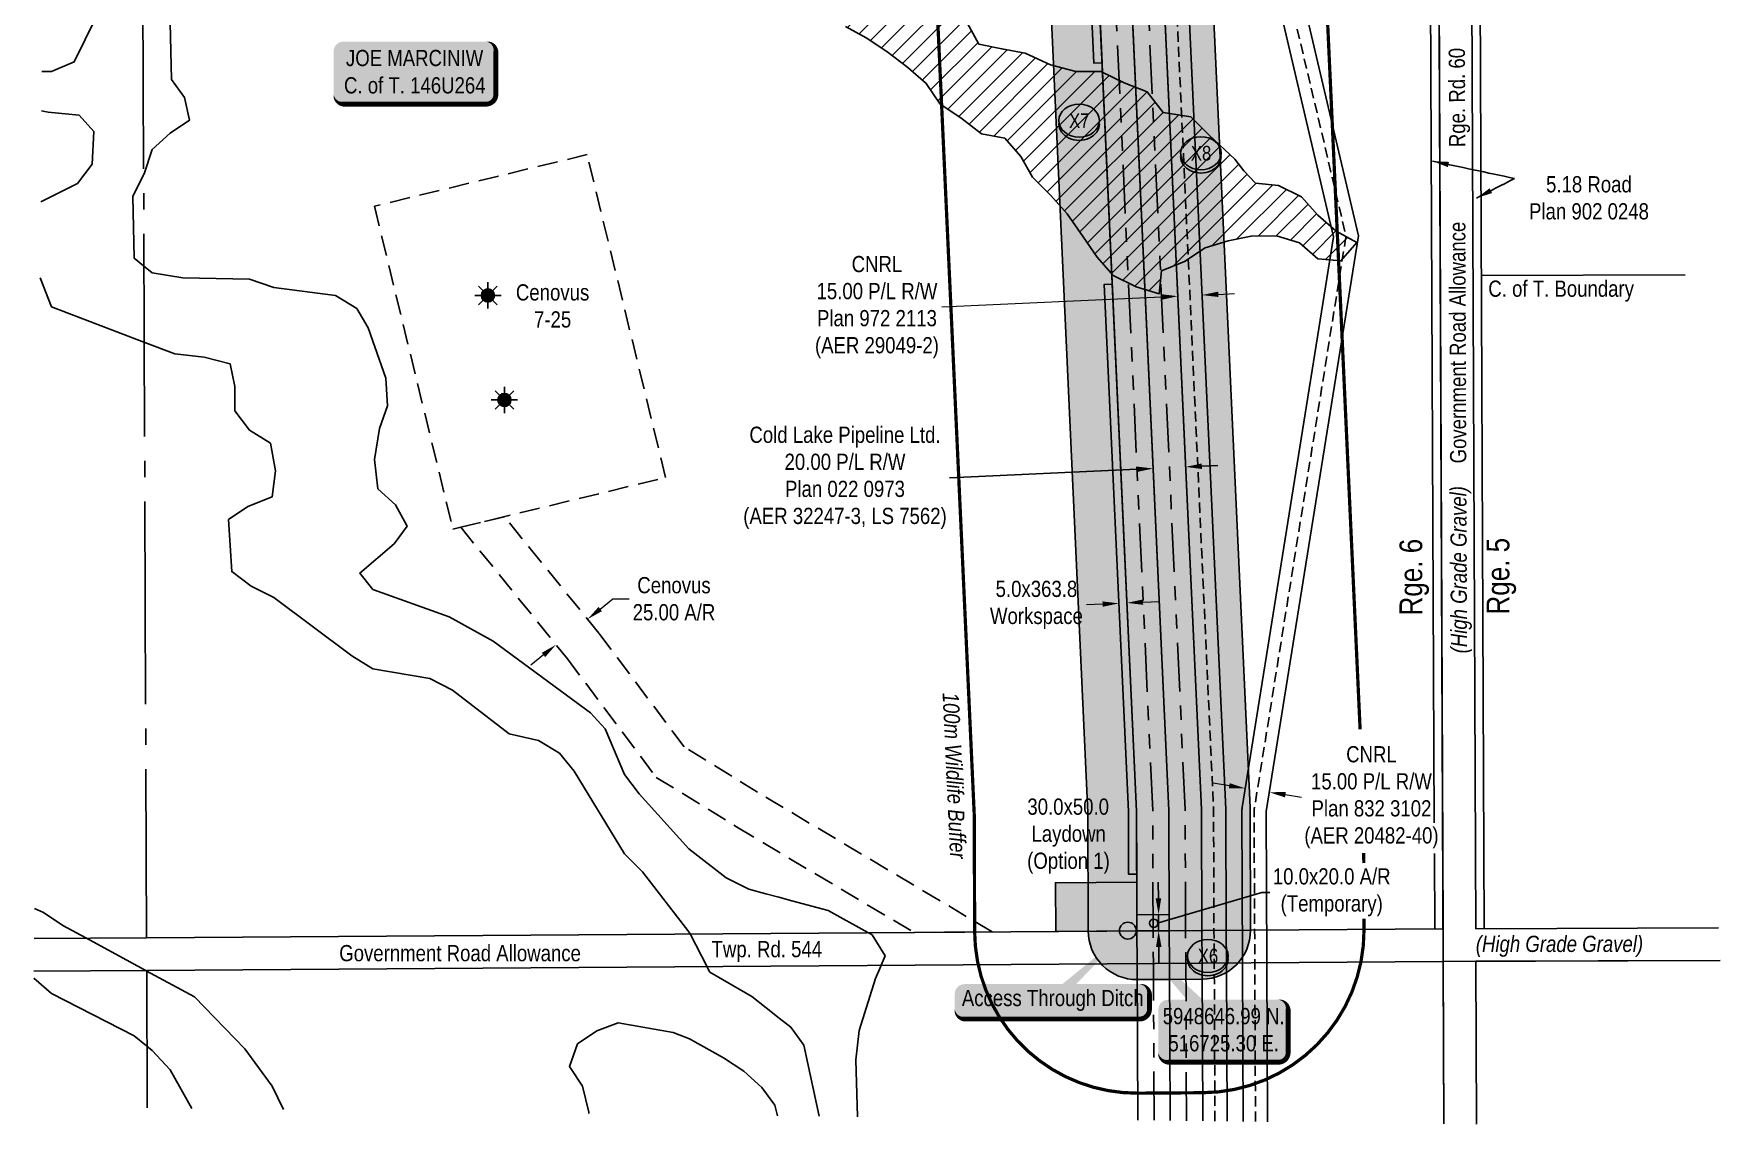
# Model space of a CAD drawing. Extents: x 515083 to 518242, y 5948527 to 5951111.
# Drawn here: x 516051 to 517090, y 5948527 to 5949199 of the extents above; entities that cross this region are included whole.
import ezdxf
from ezdxf.enums import TextEntityAlignment as Align

# ---------------------------------------------------------------- set-up
doc = ezdxf.new("R2010")
doc.units = 0
doc.header["$LTSCALE"] = 5
doc.header["$PDSIZE"] = 0.5
for name, pattern in [('foc-ACCESSROAD', [3.75, 2.5, -1.25]), ('foc-DRILLPATH', [14.75, 6, -1.75, 1.75, -1.75, 1.75, -1.75]), ('foc-QUARTERLINE', [33, 25, -3, 2, -3]), ('foc-TIELINE', [1.875, 1.25, -0.625]), ('PHANTOM', [63.5, 31.75, -6.35, 6.35, -6.35, 6.35, -6.35]), ('UG_PIPE', [1.875, 1.25, -0.625])]:
    doc.linetypes.add(name, pattern=pattern)
doc.layers.get('Defpoints').update_dxf_attribs({"color": 9})
for name, color, linetype in [('AS-OWNER', 7, 'Continuous'), ('AS-PIPE-UG', 44, 'UG_PIPE'), ('AS-TELUS', 224, 'foc-TEL'), ('BF_Hydro_Polygon', 7, 'Continuous'), ('C-RW', 13, 'Continuous'), ('D-TXT', 6, 'Continuous'), ('DETAIL-T', 7, 'Continuous'), ('F-AR', 190, 'foc-ACCESSROAD'), ('F-RW', 190, 'Continuous'), ('F-WS', 190, 'foc-ACCESSROAD'), ('F-WS-S', 190, 'Continuous'), ('L-ROAD-T', 7, 'Continuous'), ('L-SEC', 7, 'Continuous'), ('L-SECQ', 8, 'foc-QUARTERLINE'), ('L-TITLEDB', 4, 'Continuous'), ('L-TITLEDB-T', 4, 'Continuous'), ('oil_and_gas_wells_pt', 7, 'Continuous'), ('P-BUFFER-H 30m', 51, 'Continuous'), ('P-BUFFER-YELLOW', 50, 'foc-TIELINE'), ('P-BUFFER-YELLOW-T', 50, 'Continuous'), ('P-CROSSINGS', 250, 'Continuous'), ('P-PDRILLPATH', 12, 'foc-DRILLPATH'), ('P-PROPOSED', 10, 'Continuous'), ('P-PROPOSED-T', 10, 'Continuous'), ('P-TEMP-BLUE', 146, 'Continuous'), ('P-TEMP-BLUE-T', 146, 'Continuous'), ('P-TEMP-H', 41, 'Continuous'), ('P-TEMP_LOG DECK', 46, 'Continuous'), ('P-TEMP_WORKSPACE', 46, 'Continuous'), ('T-WATER', 160, 'Continuous'), ('WETLAND', 143, 'Continuous'), ('WETLAND - OPEN WATER', 140, 'PHANTOM')]:
    doc.layers.add(name, color=color, linetype=linetype)
for name, color, linetype, lineweight in [('F-AR-T', 190, 'Continuous', 9), ('F-RW-T', 190, 'Continuous', 9), ('F-WS-T', 190, 'Continuous', 9), ('P-TEMP-T', 46, 'Continuous', 18), ('T-TEXT', 48, 'Continuous', 18)]:
    doc.layers.add(name, color=color, linetype=linetype, lineweight=lineweight)
for name, color, linetype, true_color in [('P-REPAIR-TEAL-H', 7, 'Continuous', 0xb8f9d7), ('P-REPAIR-YELLOW-H', 7, 'Continuous', 0xeff1c0), ('P-TEMP-BLUE-H', 7, 'Continuous', 0x99e6ff)]:
    doc.layers.add(name, color=color, linetype=linetype, true_color=true_color)
doc.styles.add('175L', font='ARIALN.TTF', dxfattribs={"height": 20})
doc.styles.add('80', font='ARIALN.TTF', dxfattribs={"height": 10})
doc.styles.add('80CG', font='ARIALN.TTF', dxfattribs={"height": 10})
doc.styles.add('80L', font='ARIALN.TTF', dxfattribs={"height": 10})
doc.styles.add('80LS', font='ARIALNI.TTF', dxfattribs={"height": 10})
doc.styles.add('Crossing', font='ARIALN.TTF', dxfattribs={"height": 10})
doc.styles.add('foc-LtypeFont', font='ARIALN.TTF', dxfattribs={"height": 7.35})
doc.linetypes.add('foc-TEL', pattern='A,2,-1,["T",foc-LtypeFont,S=0.2,R=0,X=-0.425,Y=-0.75],-1.24,8', length=12.24)
doc.dimstyles.new('Compass 5 000', dxfattribs={"dimscale": 5, "dimtxt": 9, "dimasz": 2, "dimexe": 0.2, "dimexo": 0.0625, "dimgap": 0.5, "dimtad": 0, "dimtih": 1, "dimtoh": 1, "dimzin": 0, "dimdsep": 46, "dimtxsty": '80CG', "dimcen": 0.1, "dimse1": 1, "dimse2": 1, "dimclrd": 256, "dimclrt": 256, "dimaunit": 1, "dimadec": 4, "dimazin": 0, "dimtfac": 0.06, "dimtofl": 0, "dimtmove": 0, "dimatfit": 1, "dimfxl": 0.2, "dimtolj": 1, "dimtzin": 0, "dimlwd": -1, "dimarcsym": 0})

# ---------------------------------------------------------------- blocks, each defined once
blk = doc.blocks.new('GAS')
h = blk.add_hatch(color=255)
h.dxf.hatch_style = 1
edge = h.paths.add_edge_path()
edge.add_arc((0, 0), 0.9, 0, 360)
for p, q in [((-0.81, 0), (-1.62, 0)), ((-0.57, 0.57), (-1.14, 1.14)), ((0, 0.81), (0, 1.62)), ((0.57, 0.57), (1.14, 1.14)), ((1.62, 0), (0.81, 0)), ((-0.57, -0.57), (-1.14, -1.14)), ((0, -0.81), (0, -1.62)), ((1.14, -1.14), (0.57, -0.57))]:
    blk.add_line(p, q)
blk.add_circle((0, 0), 0.8)
blk = doc.blocks.new('*D24')
at = {"layer": 'Defpoints', "color": 0, "transparency": 16777216}
for p in [(516730.1, 5949166.6), (516750, 5949167.5), (516740.9, 5948931.4)]:
    blk.add_point(p, dxfattribs=at)
at = {"layer": 'P-PROPOSED-T', "color": 240, "transparency": 16777216}
for p, q in [((516730.9, 5948931), (516615.4, 5948925.7)), ((516770.8, 5948932.8), (516780.8, 5948933.3))]:
    blk.add_line(p, q, dxfattribs=at)
for points in [[(516730.8, 5948932.6), (516731, 5948929.3), (516740.9, 5948931.4)], [(516770.8, 5948934.5), (516770.9, 5948931.1), (516760.9, 5948932.4)]]:
    blk.add_solid(points, dxfattribs=at)
at = {"layer": 'P-PROPOSED-T', "transparency": 16777216, "insert": (516550.9, 5948925.7), "char_height": 10, "attachment_point": 5, "style": '80CG'}
blk.add_mtext('\\A1;Cold Lake Pipeline Ltd.\\P20.00 P/L R/W\\PPlan 022 0973\\P(AER 32247-3, LS 7562)', dxfattribs=at)
blk = doc.blocks.new('*D25')
at = {"layer": 'Defpoints', "color": 0, "transparency": 16777216}
for p in [(516746.5, 5949244.9), (516761.5, 5949245.6), (516771, 5949038.3)]:
    blk.add_point(p, dxfattribs=at)
at = {"layer": 'F-RW-T', "transparency": 16777216}
for p, q in [((516746, 5949037.1), (516610.6, 5949030.9)), ((516781, 5949038.7), (516791, 5949039.2))]:
    blk.add_line(p, q, dxfattribs=at)
for points in [[(516746, 5949038.8), (516746.1, 5949035.4), (516756, 5949037.6)], [(516780.9, 5949040.4), (516781.1, 5949037.1), (516771, 5949038.3)]]:
    blk.add_solid(points, dxfattribs=at)
at = {"layer": 'F-RW-T', "transparency": 16777216, "insert": (516570.6, 5949030.9), "char_height": 10, "attachment_point": 5, "style": '80CG'}
blk.add_mtext('\\A1;CNRL\\P15.00 P/L R/W\\PPlan 972 2113\\P(AER 29049-2)', dxfattribs=at)
blk = doc.blocks.new('*U26')
h = blk.add_hatch(color=59)
edge = h.paths.add_edge_path()
edge.add_line((-44, -20), (44, -20))
edge.add_arc((44, -14), 6, 270, 360)
edge.add_line((50, -14), (50, 12.5))
edge.add_arc((44, 12.5), 6, 0, 90)
edge.add_line((44, 18.5), (-44, 18.5))
edge.add_arc((-44, 12.5), 6, 90, 180)
edge.add_line((-50, 12.5), (-50, -14))
edge.add_arc((-44, -14), 6, 180, 270)
at = {"color": 1, "flags": 128}
blk.add_lwpolyline([(-44, -20, 3, 3, 0), (44, -20, 3, 3, 0.414214), (50, -14, 3, 3, 0), (50, 12.5, 3, 0, 0.414214), (44, 18.5, 0, 0, 0), (-44, 18.5, 0, 0, 0.414214), (-50, 12.5, 0, 0, 0), (-50, -14, 0, 3, 0.414214)], format="xyseb", close=True, dxfattribs=at)
blk.add_lwpolyline([(-48.4, -11.4, 0, 7.5, 0), (0, 0, 0, 0, 0)], format="xyseb", dxfattribs=at)
at = {"color": 1, "style": '80'}
blk.add_attdef('ENTER_TEXT_001', (-36, -5), '', height=10, dxfattribs=at)
blk = doc.blocks.new('*D27')
at = {"layer": 'Defpoints', "color": 0, "transparency": 16777216}
for p in [(516392.2, 5948838.5), (516398.6, 5948830.7), (516379.2, 5948815)]:
    blk.add_point(p, dxfattribs=at)
at = {"layer": 'F-AR-T', "transparency": 16777216}
for p, q in [((516400, 5948844.8), (516407.8, 5948851.1)), ((516407.8, 5948851.1), (516417.8, 5948851.1)), ((516365.1, 5948816.5), (516357.3, 5948810.2))]:
    blk.add_line(p, q, dxfattribs=at)
for points in [[(516399, 5948846.1), (516401.1, 5948843.5), (516392.2, 5948838.5)], [(516364, 5948817.8), (516366.1, 5948815.2), (516372.8, 5948822.8)]]:
    blk.add_solid(points, dxfattribs=at)
at = {"layer": 'F-AR-T', "transparency": 16777216, "insert": (516445.5, 5948851.1), "char_height": 10, "attachment_point": 5, "style": '80CG'}
blk.add_mtext('\\A1;Cenovus\\P25.00 A/R', dxfattribs=at)
blk = doc.blocks.new('xing2')
h = blk.add_hatch(color=50)
h.dxf.hatch_style = 1
edge = h.paths.add_edge_path()
edge.add_ellipse((0, 0), major_axis=(-12.5, 0), ratio=0.816297, start_angle=0, end_angle=360)
h = blk.add_hatch(color=250)
h.dxf.hatch_style = 1
edge = h.paths.add_edge_path()
edge.add_ellipse((0, -2), major_axis=(-12.5, 0), ratio=0.816297, start_angle=0, end_angle=180)
edge.add_line((12.5, -2), (12.5, 0))
edge.add_ellipse((0, 0), major_axis=(-12.5, 0), ratio=0.816297, start_angle=0, end_angle=180, ccw=False)
edge.add_line((-12.5, 0), (-12.5, -2))
at = {"color": 250}
blk.add_ellipse((0, 0), major_axis=(-12.5, 0), ratio=0.816297, dxfattribs=at)
blk.add_ellipse((0, -2), major_axis=(-12.5, 0), ratio=0.816297, start_param=0, end_param=3.141593, dxfattribs=at)
at = {"color": 250, "style": 'Crossing'}
blk.add_attdef('CROSSING', text='', height=9, dxfattribs=at).set_placement((0.1, 0), align=Align.MIDDLE_CENTER)
at = {"color": 250, "style": 'Crossing', "flags": 1}
for tag, p in [('OWNER', (0.1, -12.5)), ('DESCRIPTION', (0.1, -25.8)), ('LOCATION', (0.1, -39.3)), ('DWG_REF', (0.1, -52.8))]:
    blk.add_attdef(tag, text='', height=9, dxfattribs=at).set_placement(p, align=Align.MIDDLE_CENTER)
blk = doc.blocks.new('*U31')
h = blk.add_hatch(color=254)
edge = h.paths.add_edge_path()
edge.add_line((-34, -20), (34, -20))
edge.add_arc((34, -14), 6, 270, 360)
edge.add_line((40, -14), (40, 12.5))
edge.add_arc((34, 12.5), 6, 0, 90)
edge.add_line((34, 18.5), (-34, 18.5))
edge.add_arc((-34, 12.5), 6, 90, 180)
edge.add_line((-40, 12.5), (-40, -14))
edge.add_arc((-34, -14), 6, 180, 270)
at = {"color": 1, "flags": 128}
blk.add_lwpolyline([(-58.8, 61.1, 0, 10, 0), (0, 0, 5, 5, 0)], format="xyseb", dxfattribs=at)
blk.add_lwpolyline([(-34, -20, 3, 3, 0), (34, -20, 3, 3, 0.414214), (40, -14, 3, 3, 0), (40, 12.5, 3, 0, 0.414214), (34, 18.5, 0, 0, 0), (-34, 18.5, 0, 0, 0.414214), (-40, 12.5, 0, 0, 0), (-40, -14, 0, 3, 0.414214)], format="xyseb", close=True, dxfattribs=at)
at = {"color": 1, "style": '80'}
blk.add_attdef('ENTER_TEXT_001', (-36, -5), '', height=10, dxfattribs=at)
blk = doc.blocks.new('*U30')
h = blk.add_hatch(color=255)
edge = h.paths.add_edge_path()
edge.add_line((-54, -11.5), (54, -11.5))
edge.add_arc((54, -5.5), 6, 270, 360)
edge.add_line((60, -5.5), (60, 4))
edge.add_arc((54, 4), 6, 0, 90)
edge.add_line((54, 10), (-54, 10))
edge.add_arc((-54, 4), 6, 90, 180)
edge.add_line((-60, 4), (-60, -5.5))
edge.add_arc((-54, -5.5), 6, 180, 270)
at = {"color": 1, "flags": 128}
for points in [[(46.6, 43, 0, 7.5, 0), (0, 0, 0, 0, 0)], [(13.2, -7, 0, 7.5, 0), (0, 0, 0, 0, 0)]]:
    blk.add_lwpolyline(points, format="xyseb", dxfattribs=at)
blk.add_lwpolyline([(-54, -11.5, 3, 3, 0), (54, -11.5, 3, 3, 0.414214), (60, -5.5, 3, 3, 0), (60, 4, 3, 0, 0.414214), (54, 10, 0, 0, 0), (-54, 10, 0, 0, 0.414214), (-60, 4, 0, 0, 0), (-60, -5.5, 0, 3, 0.414214)], format="xyseb", close=True, dxfattribs=at)
at = {"color": 1, "style": '80'}
blk.add_attdef('ENTER_TEXT_001', (-26.8, -4.9), '', height=10, dxfattribs=at)
blk = doc.blocks.new('*D32')
at = {"layer": 'Defpoints', "color": 0, "transparency": 16777216}
for p in [(516818, 5948861.2), (516832.8, 5948858.9), (516812.4, 5948731.9)]:
    blk.add_point(p, dxfattribs=at)
at = {"layer": 'F-RW-T', "transparency": 16777216}
for p, q in [((516787.8, 5948735.9), (516777.9, 5948737.5)), ((516822.3, 5948730.4), (516832.2, 5948728.8))]:
    blk.add_line(p, q, dxfattribs=at)
for points in [[(516788, 5948737.5), (516787.5, 5948734.3), (516797.6, 5948734.3)], [(516822.6, 5948732), (516822.1, 5948728.7), (516812.4, 5948731.9)]]:
    blk.add_solid(points, dxfattribs=at)
at = {"layer": 'F-RW-T', "transparency": 16777216, "insert": (516875.4, 5948728.8), "char_height": 10, "attachment_point": 5, "style": '80CG'}
blk.add_mtext('\\A1;CNRL\\P15.00 P/L R/W^JPlan 832 3102\\P(AER 20482-40)', dxfattribs=at)
blk = doc.blocks.new('*D40')
at = {"layer": 'Defpoints', "color": 0, "transparency": 16777216}
for p in [(516715.9, 5948930), (516720.9, 5948930.2), (516724.7, 5948848.6)]:
    blk.add_point(p, dxfattribs=at)
at = {"layer": 'P-TEMP-T', "transparency": 16777216}
for p, q in [((516709.7, 5948847.9), (516699.7, 5948847.4)), ((516734.7, 5948849), (516744.6, 5948849.5))]:
    blk.add_line(p, q, dxfattribs=at)
for points in [[(516709.6, 5948849.5), (516709.8, 5948846.2), (516719.7, 5948848.3)], [(516734.6, 5948850.7), (516734.7, 5948847.4), (516724.7, 5948848.6)]]:
    blk.add_solid(points, dxfattribs=at)
at = {"layer": 'P-TEMP-T', "transparency": 16777216, "insert": (516668.9, 5948847.4), "char_height": 10, "attachment_point": 5, "style": '80CG'}
blk.add_mtext('\\A1;5.0x363.8\\PWorkspace', dxfattribs=at)
blk = doc.blocks.new('*D41')
at = {"layer": 'Defpoints', "color": 0, "transparency": 16777216}
for p in [(516742.6, 5948656.5), (516744.2, 5948656.5), (516742.7, 5948646.5)]:
    blk.add_point(p, dxfattribs=at)
at = {"layer": 'P-TEMP-BLUE-T', "transparency": 16777216}
for p, q in [((516744.1, 5948666.5), (516744, 5948676.5)), ((516744.2, 5948651.5), (516807.8, 5948670.2)), ((516807.8, 5948670.2), (516812.8, 5948670.2)), ((516744.2, 5948646.5), (516744.2, 5948656.5)), ((516744.3, 5948636.5), (516744.4, 5948626.5))]:
    blk.add_line(p, q, dxfattribs=at)
for points in [[(516745.8, 5948666.5), (516742.4, 5948666.5), (516744.2, 5948656.5)], [(516746, 5948636.5), (516742.6, 5948636.5), (516744.2, 5948646.5)]]:
    blk.add_solid(points, dxfattribs=at)
at = {"layer": 'P-TEMP-BLUE-T', "transparency": 16777216, "insert": (516850.9, 5948670.2), "char_height": 10, "attachment_point": 5, "style": '80CG'}
blk.add_mtext('\\A1;10.0x20.0 A/R\\P(Temporary)', dxfattribs=at)

msp = doc.modelspace()

# ---------------------------------------------------------------- hatches: boundary and pattern name
at = {"layer": 'P-BUFFER-H 30m'}
h = msp.add_hatch(color=256, dxfattribs=at)
h.dxf.hatch_style = 1
h.paths.add_polyline_path([(516766.975, 5949452.492, 0.40308803), (516736.772, 5949481.113), (516716.758, 5949480.957), (516696.744, 5949480.801, 0.4254272), (516667.011, 5949449.423), (516700.575, 5948719.468), (516700.81, 5948646.331, 0.4153035), (516731.018, 5948616.429), (516751.018, 5948616.568), (516771.017, 5948616.706, 0.41312348), (516800.809, 5948646.802), (516800.569, 5948721.285, 0.01068318), (516800.538, 5948722.567)])
h.paths.add_polyline_path([(516770.569, 5948721.189), (516770.809, 5948646.706), (516750.81, 5948646.567), (516730.81, 5948646.428), (516730.572, 5948720.205), (516696.979, 5949450.801), (516716.993, 5949450.958), (516737.007, 5949451.114)], flags=16)
at = {"layer": 'P-REPAIR-TEAL-H'}
h = msp.add_hatch(color=256, dxfattribs=at)
h.dxf.hatch_style = 1
h.paths.add_polyline_path([(516750.81, 5948646.567), (516750.571, 5948720.697), (516716.993, 5949450.958), (516737.007, 5949451.114), (516770.569, 5948721.189), (516770.809, 5948646.706)])
at = {"layer": 'P-REPAIR-YELLOW-H'}
h = msp.add_hatch(color=256, dxfattribs=at)
h.dxf.hatch_style = 1
h.paths.add_polyline_path([(516730.81, 5948646.428), (516730.572, 5948720.205), (516696.979, 5949450.801), (516716.993, 5949450.958), (516750.571, 5948720.697), (516750.81, 5948646.567)])
at = {"layer": 'P-TEMP-BLUE-H'}
h = msp.add_hatch(color=256, dxfattribs=at)
h.dxf.hatch_style = 1
h.paths.add_polyline_path([(516750.81, 5948646.567), (516750.777, 5948656.567), (516730.778, 5948656.428), (516730.81, 5948646.428)])
at = {"layer": 'P-TEMP-H'}
h = msp.add_hatch(color=256, dxfattribs=at)
h.dxf.hatch_style = 1
h.paths.add_polyline_path([(516696.979, 5949450.801), (516697.075, 5949448.71), (516709.367, 5949181.369), (516704.373, 5949181.14), (516692.08, 5949448.48), (516691.975, 5949450.762)])
h.paths.add_polyline_path([(516730.697, 5948681.428), (516730.572, 5948720.205), (516715.637, 5949045.013), (516710.643, 5949044.783), (516725.573, 5948720.082), (516725.697, 5948681.397)])
h = msp.add_hatch(color=256, dxfattribs=at)
h.dxf.hatch_style = 1
h.paths.add_polyline_path([(516730.809, 5948646.67), (516730.713, 5948676.428), (516680.626, 5948676.119), (516680.811, 5948646.119), (516730.81, 5948646.428)])
at = {"layer": 'WETLAND - OPEN WATER', "transparency": 33554495}
h = msp.add_hatch(dxfattribs=at)
h.set_pattern_fill('ANSI31', color=256, scale=2.5)
h.paths.add_polyline_path([(516145.934, 5949567.344), (516160.134, 5949560.322), (516177.144, 5949560.381), (516191.339, 5949554.773), (516205.529, 5949550.579), (516219.724, 5949544.972), (516232.506, 5949537.945), (516248.109, 5949535.171), (516262.294, 5949532.391), (516279.334, 5949523.965), (516294.932, 5949522.605), (516309.112, 5949521.24), (516323.297, 5949518.461), (516338.91, 5949512.859), (516353.11, 5949505.837), (516365.902, 5949495.982), (516378.69, 5949487.542), (516392.885, 5949481.934), (516405.683, 5949470.665), (516421.291, 5949466.477), (516428.428, 5949452.36), (516442.638, 5949442.51), (516449.776, 5949428.393), (516459.743, 5949415.7), (516472.526, 5949408.674), (516486.737, 5949398.824), (516498.112, 5949388.964), (516503.832, 5949374.842), (516513.8, 5949362.149), (516523.763, 5949350.87), (516535.144, 5949339.596), (516542.282, 5949325.479), (516550.837, 5949311.366), (516557.97, 5949298.663), (516565.108, 5949284.545), (516570.828, 5949270.423), (516586.422, 5949270.478), (516599.206, 5949263.452), (516606.339, 5949250.749), (516617.73, 5949236.646), (516623.451, 5949222.524), (516624.918, 5949208.386), (516633.479, 5949192.859), (516647.666, 5949190.081), (516661.852, 5949187.303), (516677.472, 5949180.287), (516693.081, 5949176.099), (516708.675, 5949176.155), (516722.877, 5949169.134), (516737.073, 5949163.527), (516747.042, 5949150.834), (516764.064, 5949148.066), (516775.41, 5949136.792), (516791.093, 5949121.998), (516796.789, 5949114.947), (516803.905, 5949107.194), (516818.087, 5949105.83), (516832.289, 5949098.81), (516842.254, 5949087.531), (516853.63, 5949077.671), (516866.415, 5949070.646), (516856.532, 5949059.295), (516842.35, 5949060.659), (516831.044, 5949070.518), (516816.781, 5949074.71), (516801.186, 5949074.654), (516787.02, 5949071.775), (516772.858, 5949067.481), (516760.129, 5949058.95), (516745.973, 5949053.242), (516744.605, 5949039.093), (516730.414, 5949043.286), (516716.211, 5949050.307), (516706.318, 5949061.586), (516697.767, 5949074.285), (516687.793, 5949088.393), (516677.829, 5949099.672), (516666.447, 5949110.946), (516659.314, 5949123.65), (516649.35, 5949134.929), (516635.092, 5949137.707), (516622.299, 5949147.561), (516609.51, 5949156.002), (516601.03, 5949168.701), (516589.582, 5949178.56), (516576.789, 5949188.415), (516564, 5949196.856), (516551.216, 5949203.882), (516538.422, 5949213.737), (516525.69, 5949226.421), (516512.82, 5949237.69), (516502.928, 5949248.969), (516492.955, 5949263.077), (516482.987, 5949275.77), (516471.606, 5949287.045), (516458.742, 5949296.899), (516444.541, 5949303.921), (516431.758, 5949310.947), (516418.975, 5949317.974), (516406.187, 5949326.415), (516392.001, 5949329.194), (516377.81, 5949333.387), (516365.022, 5949341.828), (516353.713, 5949353.103), (516342.328, 5949365.791), (516329.459, 5949377.06), (516318.084, 5949386.92), (516309.605, 5949399.619), (516299.638, 5949412.313), (516289.671, 5949425.006), (516282.539, 5949437.709), (516269.686, 5949444.736), (516254.083, 5949447.51), (516242.703, 5949458.785), (516227.11, 5949458.731), (516212.915, 5949464.338), (516195.865, 5949475.593), (516181.655, 5949485.444), (516171.693, 5949496.723), (516156.066, 5949506.569), (516147.517, 5949519.267), (516133.327, 5949523.461), (516121.948, 5949534.735), (516117.647, 5949548.863)])

# ---------------------------------------------------------------- linework, layer by layer
at = {"layer": 'AS-PIPE-UG', "flags": 128}
for points in [[(516803.906, 5948528.94), (516803.494, 5948626.856), (516803.05, 5948720.074, -0.04092217), (516803.144, 5948721.296), (516859.489, 5949073.053, 0.09772524), (516859.385, 5949075.955), (516771.549, 5949449.692), (516769.407, 5949458.804, -0.06034723), (516769.208, 5949460.597), (516770.397, 5949576.93)], [(516778.902, 5948529.247), (516778.496, 5948626.648, 0.00128152), (516778.495, 5948626.686), (516778.309, 5948646.777, -0.00152012), (516778.308, 5948646.822), (516778.069, 5948721.213, 0.01068417), (516778.061, 5948721.533), (516744.525, 5949450.892), (516742.004, 5949505.929)]]:
    msp.add_lwpolyline(points, format="xyb", dxfattribs=at)
at = {"layer": 'AS-TELUS', "flags": 128}
for points in [[(516915.981, 5949490.242), (516920.076, 5948527.517)], [(516919.687, 5948627.621), (517090.392, 5948628.206)]]:
    msp.add_lwpolyline(points, dxfattribs=at)
at = {"layer": 'BF_Hydro_Polygon'}
for points in [[(516055.174, 5949095.716), (516077.832, 5949107.046), (516086.838, 5949119.052), (516087.838, 5949139.061), (516078.833, 5949149.067), (516059.822, 5949151.068), (516055.679, 5949151.835)], [(516535.038, 5948532.235), (516525.591, 5948576.031), (516517.586, 5948587.037), (516510.386, 5948592.739), (516502.383, 5948599.074), (516493.573, 5948606.047), (516467.559, 5948621.054), (516465.98, 5948624.123), (516465.703, 5948624.662), (516455.651, 5948644.193), (516455.381, 5948644.718), (516454.751, 5948645.942), (516426.034, 5948682.835), (516415.028, 5948693.841), (516384.009, 5948744.866), (516375.005, 5948755.871), (516361.997, 5948763.876), (516343.986, 5948767.878), (516308.967, 5948794.891), (516294.958, 5948801.894), (516259.939, 5948807.896), (516246.931, 5948815.9), (516198.903, 5948851.918), (516184.895, 5948858.922), (516172.888, 5948867.926), (516170.887, 5948899.942), (516182.894, 5948907.946), (516197.902, 5948913.949), (516199.903, 5948929.957), (516196.901, 5948946.966), (516183.894, 5948954.97), (516174.888, 5948966.976), (516174.889, 5948981.983), (516171.887, 5948995.99), (516155.878, 5948999.993), (516137.867, 5949001.993), (516118.711, 5949009.301), (516061.824, 5949031.007), (516054.753, 5949049.004)], [(516051.254, 5948660.313), (516056.824, 5948657.817), (516068.831, 5948649.813), (516082.961, 5948642.139), (516119.551, 5948622.264), (516120.186, 5948621.919), (516149.878, 5948605.792), (516180.895, 5948573.776), (516197.906, 5948550.765), (516204.899, 5948536.28)], [(516392.957, 5948533.976), (516393.017, 5948534.759), (516389.015, 5948550.768), (516381.01, 5948562.774), (516386.012, 5948576.78), (516398.019, 5948584.786), (516411.027, 5948589.788), (516445.047, 5948583.785), (516454.984, 5948579.909), (516476.117, 5948568.166), (516488.57, 5948560.023), (516499.577, 5948550.018), (516507.582, 5948539.013), (516508.617, 5948534.873), (516509.198, 5948532.552)]]:
    msp.add_lwpolyline(points, dxfattribs=at)
at = {"layer": 'C-RW', "flags": 128}
for points in [[(516731.399, 5948529.829), (516730.997, 5948626.347), (516730.811, 5948646.335, -0.00152012), (516730.809, 5948646.67), (516730.572, 5948720.205), (516697.075, 5949448.71), (516694.383, 5949507.487)], [(516751.4, 5948529.584), (516750.996, 5948626.482), (516750.81, 5948646.521, -0.00152012), (516750.809, 5948646.734), (516750.571, 5948720.697), (516717.054, 5949449.629), (516714.423, 5949507.063)], [(516771.401, 5948529.338), (516770.996, 5948626.616), (516770.809, 5948646.707, -0.00152012), (516770.808, 5948646.798), (516770.569, 5948721.189), (516737.032, 5949450.547), (516734.505, 5949505.744)]]:
    msp.add_lwpolyline(points, format="xyb", dxfattribs=at)
at = {"layer": 'Defpoints', "flags": 128}
msp.add_lwpolyline([(516716.758, 5949480.957, -0.00000404), (516716.758, 5949480.957), (516736.772, 5949481.113, -0.40308803), (516766.975, 5949452.492), (516800.538, 5948722.567, -0.01068318), (516800.569, 5948721.285), (516800.809, 5948646.802, -0.41312348), (516771.017, 5948616.706), (516751.018, 5948616.568), (516731.018, 5948616.429, -0.4153035), (516700.81, 5948646.331), (516700.575, 5948719.468), (516667.011, 5949449.423, -0.4254272), (516696.744, 5949480.801), (516716.758, 5949480.957)], format="xyb", dxfattribs=at)
at = {"layer": 'Defpoints', "color": 4, "flags": 128}
msp.add_lwpolyline([(516943.234, 5949050.271), (517068.837, 5949050.742)], dxfattribs=at)
at = {"layer": 'Defpoints', "color": 3}
for centre, radius in [((516725.205, 5948646.59), 5.201), ((516741.17, 5948651.171), 2.598)]:
    msp.add_circle(centre, radius, dxfattribs=at)
at = {"layer": 'F-AR'}
msp.add_lwpolyline([(516641.713, 5948645.81), (516497.018, 5948731.89), (516451.76, 5948759.845), (516399.811, 5948829.13, 0.00955728), (516399.223, 5948829.883), (516340.949, 5948901.71), (516314.079, 5948895.182), (516379.825, 5948814.145), (516434.61, 5948741.078), (516484.068, 5948710.529), (516593.42, 5948645.474)], format="xyb", close=True, dxfattribs=at)
at = {"layer": 'F-RW', "flags": 128}
for points in [[(516786.402, 5948529.155), (516785.995, 5948626.717), (516785.808, 5948646.846), (516785.568, 5948721.557), (516752.017, 5949451.236), (516746.274, 5949576.631), (516746.204, 5949576.862)], [(516811.406, 5948528.848), (516810.994, 5948626.887), (516810.55, 5948720.11), (516867.363, 5949074.79), (516790.677, 5949401.083)]]:
    msp.add_lwpolyline(points, dxfattribs=at)
for points in [[(516796.405, 5948529.032), (516795.994, 5948626.824), (516795.55, 5948720.038, -0.04092217), (516795.738, 5948722.482), (516852.083, 5949074.239), (516764.248, 5949447.976), (516762.106, 5949457.088, -0.06034723), (516761.709, 5949460.673), (516762.897, 5949576.909)], [(516771.401, 5948529.338), (516770.996, 5948626.616), (516770.809, 5948646.707, -0.00152012), (516770.808, 5948646.798), (516770.569, 5948721.189), (516737.032, 5949450.547), (516734.377, 5949508.521)]]:
    msp.add_lwpolyline(points, format="xyb", dxfattribs=at)
at = {"layer": 'F-WS'}
msp.add_lwpolyline([(516391.953, 5949124.891), (516260.877, 5949093.046), (516309.224, 5948894.003), (516314.079, 5948895.182), (516440.3, 5948925.848), (516391.948, 5949124.89)], dxfattribs=at)
at = {"layer": 'L-SEC'}
for p, q in [((516916.039, 5949452.513), (516919.597, 5948647.738)), ((516939.714, 5948647.807), (516936.156, 5949452.597)), ((517089.366, 5948648.319), (516939.714, 5948647.807)), ((516120.408, 5948642.191), (516051.086, 5948641.728)), ((516919.597, 5948647.738), (516120.408, 5948642.191)), ((516120.486, 5948622.074), (516919.687, 5948627.621)), ((516919.687, 5948627.621), (516920.101, 5948527.516)), ((516939.804, 5948627.689), (517090.392, 5948628.205)), ((516940.22, 5948527.27), (516939.804, 5948627.689)), ((516050.905, 5948621.61), (516120.486, 5948622.074))]:
    msp.add_line(p, q, dxfattribs=at)
at = {"layer": 'L-SECQ'}
for p, q in [((516117.459, 5949406.082), (516120.408, 5948642.191)), ((516120.486, 5948622.074), (516120.809, 5948537.311))]:
    msp.add_line(p, q, dxfattribs=at)
at = {"layer": 'L-TITLEDB'}
for p, q in [((516910.859, 5949452.473), (516914.128, 5948713.101)), ((516944.894, 5948647.829), (516941.336, 5949452.62)), ((516914.212, 5948694.187), (516914.417, 5948647.715))]:
    msp.add_line(p, q, dxfattribs=at)
at = {"layer": 'oil_and_gas_wells_pt'}
for p in [(516330.787, 5949038.054), (516340.988, 5948973.64)]:
    msp.add_point(p, dxfattribs=at)
at = {"layer": 'P-BUFFER-YELLOW', "ltscale": 2, "const_width": 2, "flags": 128}
for points in [[(516839.524, 5949398.658), (516868.398, 5948770.708)], [(516870.656, 5948694.459), (516870.676, 5948688.184)]]:
    msp.add_lwpolyline(points, dxfattribs=at)
for points in [[(516751.504, 5948546.569), (516731.504, 5948546.43, -0.4153035), (516630.811, 5948646.106), (516630.58, 5948717.746), (516603.188, 5949313.457)], [(516870.786, 5948654.019), (516870.809, 5948647.027, -0.41312348), (516771.503, 5948546.708), (516751.504, 5948546.569), (516751.503, 5948546.569)]]:
    msp.add_lwpolyline(points, format="xyb", dxfattribs=at)
at = {"layer": 'P-PDRILLPATH', "flags": 128}
for points in [[(516740.81, 5948646.428, -0.00152012), (516740.809, 5948646.702), (516740.572, 5948720.237, 0.01068417), (516740.562, 5948720.665), (516707.064, 5949449.169), (516706.986, 5949450.88)], [(516760.809, 5948646.614, -0.00152012), (516760.809, 5948646.766), (516760.571, 5948720.729, 0.01068417), (516760.56, 5948721.156), (516727.043, 5949450.088), (516727, 5949451.036)], [(516741.399, 5948529.706), (516740.996, 5948626.389, 0.00128152), (516740.996, 5948626.44), (516740.81, 5948646.497)], [(516761.401, 5948529.461), (516760.996, 5948626.523, 0.00128152), (516760.996, 5948626.575), (516760.809, 5948646.636)]]:
    msp.add_lwpolyline(points, format="xyb", dxfattribs=at)
at = {"layer": 'P-PROPOSED', "flags": 128}
for points in [[(516730.81, 5948646.428), (516730.572, 5948720.205), (516696.979, 5949450.801), (516716.993, 5949450.958), (516750.571, 5948720.697), (516750.81, 5948646.567)], [(516750.81, 5948646.567), (516750.571, 5948720.697), (516716.993, 5949450.958), (516737.007, 5949451.114), (516770.569, 5948721.189), (516770.809, 5948646.706), (516770.809, 5948646.706)]]:
    msp.add_lwpolyline(points, close=True, dxfattribs=at)
at = {"layer": 'P-TEMP-BLUE', "flags": 128}
msp.add_lwpolyline([(516750.81, 5948646.567), (516750.777, 5948656.567), (516730.778, 5948656.428), (516730.81, 5948646.428)], close=True, dxfattribs=at)
at = {"layer": 'P-TEMP_LOG DECK', "flags": 128}
msp.add_lwpolyline([(516730.809, 5948646.67), (516730.713, 5948676.428), (516680.626, 5948676.119), (516680.811, 5948646.119), (516730.81, 5948646.428)], close=True, dxfattribs=at)
at = {"layer": 'P-TEMP_WORKSPACE', "flags": 128}
msp.add_lwpolyline([(516696.979, 5949450.801), (516697.075, 5949448.71), (516709.367, 5949181.369), (516704.373, 5949181.14), (516692.08, 5949448.48), (516691.975, 5949450.762)], close=True, dxfattribs=at)
msp.add_lwpolyline([(516730.697, 5948681.428), (516730.572, 5948720.205), (516715.637, 5949045.013), (516710.643, 5949044.783), (516725.573, 5948720.082), (516725.697, 5948681.397), (516730.697, 5948681.428)], dxfattribs=at)
at = {"layer": 'T-WATER'}
for points in [[(516055.897, 5949176.08), (516061.823, 5949176.081), (516075.831, 5949182.084), (516095.842, 5949223.105)], [(516134.863, 5949206.097), (516135.865, 5949171.079), (516143.869, 5949160.073), (516146.871, 5949146.066), (516134.864, 5949138.062), (516123.858, 5949128.057), (516118.855, 5949113.049), (516118.563, 5949112.467), (516118.319, 5949111.978), (516111.852, 5949099.042), (516112.852, 5949061.023), (516118.532, 5949056.377), (516123.859, 5949052.019), (516142.869, 5949049.017), (516183.893, 5949048.017), (516198.901, 5949043.015), (516236.923, 5949038.012), (516249.931, 5949030.009), (516256.935, 5949018.003), (516267.942, 5948986.987), (516268.942, 5948969.979), (516263.94, 5948955.971), (516260.938, 5948936.962), (516262.939, 5948918.952), (516273.945, 5948908.947), (516280.949, 5948895.941), (516272.945, 5948884.935), (516251.934, 5948866.926), (516259.938, 5948856.922), (516306.965, 5948839.913), (516333.98, 5948824.906), (516394.015, 5948780.885), (516403.021, 5948770.88), (516415.028, 5948742.866), (516424.033, 5948730.86), (516454.571, 5948696.968), (516477.564, 5948679.085), (516491.571, 5948672.08), (516502.121, 5948669.281), (516510.125, 5948667.159), (516518.129, 5948665.035), (516540.598, 5948659.073), (516565.071, 5948645.476), (516566.268, 5948644.813), (516567.612, 5948644.066), (516575.618, 5948631.06), (516573.195, 5948625.406), (516572.902, 5948624.723), (516569.615, 5948617.053), (516559.609, 5948585.037), (516557.609, 5948567.027), (516558.532, 5948531.947)], [(516055.679, 5949151.835), (516059.822, 5949151.068), (516078.833, 5949149.067), (516087.838, 5949139.061), (516086.838, 5949119.052), (516077.832, 5949107.046), (516055.174, 5949095.716)], [(516054.753, 5949049.004), (516061.824, 5949031.007), (516118.711, 5949009.301), (516137.867, 5949001.993), (516155.878, 5948999.993), (516171.887, 5948995.99), (516174.889, 5948981.983), (516174.888, 5948966.976), (516183.894, 5948954.97), (516196.901, 5948946.966), (516199.903, 5948929.957), (516197.902, 5948913.949), (516182.894, 5948907.946), (516170.887, 5948899.942), (516172.888, 5948867.926), (516184.895, 5948858.922), (516198.903, 5948851.918), (516246.931, 5948815.9), (516259.939, 5948807.896), (516294.958, 5948801.894), (516308.967, 5948794.891), (516343.986, 5948767.878), (516361.997, 5948763.876), (516375.005, 5948755.871), (516384.009, 5948744.866), (516415.028, 5948693.841), (516426.034, 5948682.835), (516454.751, 5948645.942), (516455.381, 5948644.718), (516455.651, 5948644.193), (516465.703, 5948624.662), (516465.98, 5948624.123), (516467.559, 5948621.054), (516493.573, 5948606.047), (516502.383, 5948599.074), (516510.386, 5948592.739), (516517.586, 5948587.037), (516525.591, 5948576.031), (516535.038, 5948532.235)], [(516204.899, 5948536.28), (516197.906, 5948550.765), (516180.895, 5948573.776), (516149.878, 5948605.792), (516120.186, 5948621.919), (516119.551, 5948622.264), (516082.961, 5948642.139), (516068.831, 5948649.813), (516056.824, 5948657.817), (516051.254, 5948660.313)], [(516148.293, 5948536.974), (516134.869, 5948560.769), (516123.863, 5948572.775), (516120.363, 5948575.638), (516112.857, 5948581.779), (516061.827, 5948607.792), (516050.866, 5948617.258)], [(516509.198, 5948532.552), (516508.617, 5948534.873), (516507.582, 5948539.013), (516499.577, 5948550.018), (516488.57, 5948560.023), (516476.117, 5948568.166), (516454.984, 5948579.909), (516445.047, 5948583.785), (516411.027, 5948589.788), (516398.019, 5948584.786), (516386.012, 5948576.78), (516381.01, 5948562.774), (516389.015, 5948550.768), (516393.017, 5948534.759), (516392.957, 5948533.976)]]:
    msp.add_lwpolyline(points, dxfattribs=at)
at = {"layer": 'WETLAND'}
msp.add_lwpolyline([(516624.918, 5949208.386), (516633.479, 5949192.859), (516647.666, 5949190.081), (516661.852, 5949187.303), (516677.472, 5949180.287), (516693.081, 5949176.099), (516708.675, 5949176.155), (516722.877, 5949169.134), (516737.073, 5949163.527), (516747.042, 5949150.834), (516764.064, 5949148.066), (516775.41, 5949136.792), (516791.093, 5949121.998), (516796.789, 5949114.947), (516803.905, 5949107.194), (516818.087, 5949105.83), (516832.289, 5949098.81), (516842.254, 5949087.531), (516853.63, 5949077.671), (516866.415, 5949070.646), (516856.532, 5949059.295), (516842.35, 5949060.659), (516831.044, 5949070.518), (516816.781, 5949074.71), (516801.186, 5949074.654), (516787.02, 5949071.775), (516772.858, 5949067.481), (516760.129, 5949058.95), (516745.973, 5949053.242), (516744.605, 5949039.093), (516730.414, 5949043.286), (516716.211, 5949050.307), (516706.318, 5949061.586), (516697.767, 5949074.285), (516687.793, 5949088.393), (516677.829, 5949099.672), (516666.447, 5949110.946), (516659.314, 5949123.65), (516649.35, 5949134.929), (516635.092, 5949137.707), (516622.299, 5949147.561), (516609.51, 5949156.002), (516601.03, 5949168.701), (516589.582, 5949178.56), (516576.789, 5949188.415), (516564, 5949196.856), (516551.216, 5949203.882)], dxfattribs=at)

# ---------------------------------------------------------------- block references
ref = msp.add_blockref('*U30', (516678.561, 5948603.628))
ref.add_attrib('ENTER_TEXT_001', 'Access Through Ditch', (516622.924, 5948600.098), dxfattribs={"color": 1, "height": 10, "style": '80'})
at = {"layer": 'AS-OWNER', "color": 4}
ref = msp.add_blockref('*U26', (516285.731, 5949175.975), dxfattribs=at)
ref.add_attrib('ENTER_TEXT_001', 'JOE MARCINIW', (516243.309, 5949179.394), dxfattribs={"layer": '0', "color": 1, "height": 10, "style": '80'})
ref.add_attrib('ENTER_TEXT_002', 'C. of T. 146U264', (516242.119, 5949162.55), dxfattribs={"layer": '0', "color": 1, "height": 10, "style": '80'})
at = {"layer": 'DETAIL-T', "color": 5}
ref = msp.add_blockref('*U31', (516784.048, 5948585.508), dxfattribs=at)
ref.add_attrib('ENTER_TEXT_001', '5948646.99 N.', (516746.729, 5948588.927), dxfattribs={"layer": '0', "color": 1, "height": 10, "style": '80'})
ref.add_attrib('ENTER_TEXT_002', '516725.30 E.', (516750.228, 5948572.219), dxfattribs={"layer": '0', "color": 1, "height": 10, "style": '80'})
at = {"layer": 'F-WS-S', "color": 4, "xscale": 5.002481230690448, "yscale": 5.002481230690448, "zscale": 5.002481230690448}
for p in [(516330.787, 5949038.054), (516340.988, 5948973.64)]:
    msp.add_blockref('GAS', p, dxfattribs=at)
at = {"layer": 'P-CROSSINGS', "color": 3}
for p, values in [((516695.202, 5949145.805), {'CROSSING': 'X7'}), ((516770.26, 5949125.711), {'CROSSING': 'X8'}), ((516774.537, 5948630.971), {'CROSSING': 'X6'})]:
    msp.add_blockref('xing2', p, dxfattribs=at).add_auto_attribs(values)

# ---------------------------------------------------------------- texts
at = {"layer": 'D-TXT', "color": 3, "char_height": 14, "attachment_point": 1, "rotation": 90, "style": '80L'}
for s, width, insert in [('Rge. 6', 46.6284, (516892.673, 5948840.841)), ('Rge. 5', 46.7239, (516946.396, 5948841.419))]:
    msp.add_mtext_dynamic_manual_height_columns(s, width=width, gutter_width=47.5, heights=[0], dxfattribs=dict(at, insert=insert))
at = {"layer": 'Defpoints', "color": 4, "insert": (516947.434, 5949047.245), "char_height": 10, "attachment_point": 1, "style": '80L'}
msp.add_mtext_dynamic_manual_height_columns('C. of T. Boundary', width=93.96353, gutter_width=50, heights=[0], dxfattribs=at)
at = {"layer": 'F-WS-T', "insert": (516341.686, 5949044.957), "char_height": 10.00496, "attachment_point": 1, "style": '80L'}
msp.add_mtext_dynamic_manual_height_columns('\\pi6.3773;Cenovus\\P\\pi17.532;7-25', width=56.99884, gutter_width=50, heights=[0], dxfattribs=at)
at = {"layer": 'L-ROAD-T', "style": '80L'}
for s, p in [('Rge. Rd. 60', (516928.117, 5949160.046)), ('Government Road Allowance', (516928.562, 5949009.025))]:
    msp.add_text(s, height=10, rotation=90.237915, dxfattribs=at).set_placement(p, align=Align.MIDDLE_CENTER)
msp.add_text('Government Road Allowance', height=10, dxfattribs=at).set_placement((516313.647, 5948632.738), align=Align.MIDDLE_CENTER)
at = {"layer": 'L-ROAD-T', "insert": (516468.665, 5948640.195), "char_height": 10, "attachment_point": 1, "style": '80L'}
msp.add_mtext_dynamic_manual_height_columns('Twp. Rd. 544', width=69.84332, gutter_width=50, heights=[0], dxfattribs=at)
at = {"layer": 'L-TITLEDB-T', "insert": (516972.058, 5949111.578), "char_height": 10, "attachment_point": 1, "style": '80L'}
msp.add_mtext_dynamic_manual_height_columns('\\pi10.954;5.18 Road\\P\\pi0.48997;Plan 902 0248', width=73.47653, gutter_width=50, heights=[0], dxfattribs=at)
at = {"layer": 'P-BUFFER-YELLOW-T', "insert": (516620.986, 5948794.467), "char_height": 10, "attachment_point": 1, "rotation": 272.632655, "style": '80L'}
msp.add_mtext_dynamic_manual_height_columns('\\pi0.89925;{\\fArial Narrow|b0|i1|c0|p34;100m Wildlife Buffer}', width=103.60614, gutter_width=100, heights=[0], dxfattribs=at)
at = {"layer": 'P-TEMP-T', "insert": (516645.174, 5948728.026), "char_height": 10, "attachment_point": 1, "style": '175L'}
msp.add_mtext_dynamic_manual_height_columns('\\pi18.135;30.0x50.0\\P\\pi20.672;Laydown\\P\\pi18.008;(Option 1)', width=85.57349, gutter_width=100, heights=[0], dxfattribs=at)
at = {"layer": 'T-TEXT', "style": '80LS'}
msp.add_text('(High Grade Gravel)', height=10, rotation=90.237915, dxfattribs=at).set_placement((516929.143, 5948869.026), align=Align.MIDDLE_CENTER)
msp.add_text('(High Grade Gravel)', height=10, dxfattribs=at).set_placement((516991.284, 5948638.458), align=Align.MIDDLE_CENTER)

# ---------------------------------------------------------------- dimensions: what is measured, and where the dimension line sits
at = {"layer": 'F-AR-T'}
dim = msp.add_aligned_dim(p1=(516379.158, 5948814.967), p2=(516398.556, 5948830.705), distance=10.031, text='Cenovus\\P25.00 A/R', dimstyle='Compass 5 000', dxfattribs=at)
dim.commit()
dim.dimension.update_dxf_attribs({"geometry": '*D27', "text_midpoint": (516445.503, 5948851.096)})
at = {"layer": 'F-RW-T'}
dim = msp.add_linear_dim(base=(516771.006, 5949038.259), p1=(516746.489, 5949244.889), p2=(516761.473, 5949245.578), angle=2.632684, text='CNRL\\P15.00 P/L R/W\\PPlan 972 2113\\P(AER 29049-2)', dimstyle='Compass 5 000', dxfattribs=at)
dim.commit()
dim.dimension.update_dxf_attribs({"geometry": '*D25', "text_midpoint": (516570.566, 5949030.882), "dimtype": 161})
at = {"layer": 'F-RW-T', "color": 3}
dim = msp.add_linear_dim(base=(516812.446, 5948731.948), p1=(516817.965, 5948861.24), p2=(516832.776, 5948858.867), angle=350.899581, text='CNRL\\P15.00 P/L R/W^JPlan 832 3102\\P(AER 20482-40)', dimstyle='Compass 5 000', dxfattribs=at)
dim.commit()
dim.dimension.update_dxf_attribs({"geometry": '*D32', "text_midpoint": (516875.417, 5948728.78), "dimtype": 161})
at = {"layer": 'P-PROPOSED-T', "color": 5}
dim = msp.add_linear_dim(base=(516740.881, 5948931.435), p1=(516750.045, 5949167.547), p2=(516730.066, 5949166.628), angle=182.632684, text='Cold Lake Pipeline Ltd.\\P20.00 P/L R/W\\PPlan 022 0973\\P(AER 32247-3, LS 7562)', dimstyle='Compass 5 000', override={"dimclrd": 240}, dxfattribs=at)
dim.commit()
dim.dimension.update_dxf_attribs({"geometry": '*D24', "text_midpoint": (516550.868, 5948925.665), "dimtype": 161})
at = {"layer": 'P-TEMP-BLUE-T', "color": 3}
dim = msp.add_linear_dim(base=(516744.17, 5948656.521), p1=(516742.653, 5948646.51), p2=(516742.584, 5948656.51), angle=90.39769, text='10.0x20.0 A/R\\P(Temporary)', dimstyle='Compass 5 000', override={"dimtmove": 1}, dxfattribs=at)
dim.commit()
dim.dimension.update_dxf_attribs({"geometry": '*D41', "text_midpoint": (516815.331, 5948670.172), "dimtype": 161})
at = {"layer": 'P-TEMP-T'}
dim = msp.add_linear_dim(base=(516724.67, 5948848.568), p1=(516715.922, 5948929.964), p2=(516720.917, 5948930.194), angle=2.632684, text='5.0x363.8\\PWorkspace', dimstyle='Compass 5 000', dxfattribs=at)
dim.commit()
dim.dimension.update_dxf_attribs({"geometry": '*D40', "text_midpoint": (516668.874, 5948847.42), "dimtype": 161})

# ---------------------------------------------------------------- leaders
at = {"layer": 'L-TITLEDB-T', "path_type": 1}
for points in [[(516913.045, 5949120.828), (516963.594, 5949110.153)], [(516940.1, 5949098.054), (516963.594, 5949110.153)]]:
    msp.add_leader(points, dimstyle='Compass 5 000', override={"dimgap": 0.5, "dimtad": 0}, dxfattribs=at)

doc.saveas('drawing.dxf')
